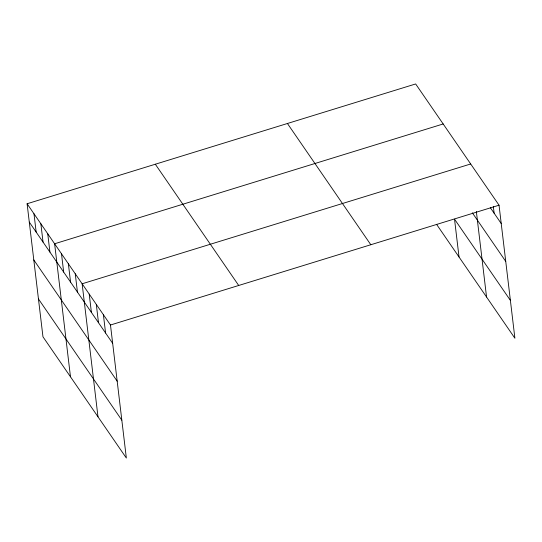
<?xml version="1.0" encoding="UTF-8"?>
<svg xmlns="http://www.w3.org/2000/svg" width="542" height="542" viewBox="0 0 542 542"><rect width="100%" height="100%" fill="white"/><g stroke="black" fill="none" stroke-linecap="round" stroke-linejoin="round"><path stroke-width="0.81" d="M27.1 203.758L110.48 325.01L126.347 458.044L42.967 336.799L27.1 203.758L415.653 83.956L499.04 205.201L514.9 338.242L436.561 224.327M443.173 123.969L54.613 243.771L70.48 376.812M470.686 163.975L82.133 283.784L97.994 416.818M110.48 325.01L499.04 205.201M490.354 207.715L501.221 223.521M472.339 212.816L505.733 261.38M510.388 300.383L454.521 219.144L459.033 257.003M287.429 123.495L370.816 244.74M155.324 164.226L238.704 285.471M29.282 222.078L112.668 343.323M33.8 259.936L117.18 381.182M38.448 298.94L121.828 420.186M493.342 206.549L494.135 213.209M476.35 211.475L486.553 297.016M103.393 314.699L105.582 333.018M96.307 304.394L98.488 322.714M89.22 294.089L91.402 312.409M75.25 273.778L77.438 292.097M68.373 263.778L70.555 282.091M61.497 253.778L63.678 272.091M47.737 233.771L49.918 252.084M40.86 223.765L43.042 242.084M33.977 213.765L36.165 232.078"/></g></svg>
